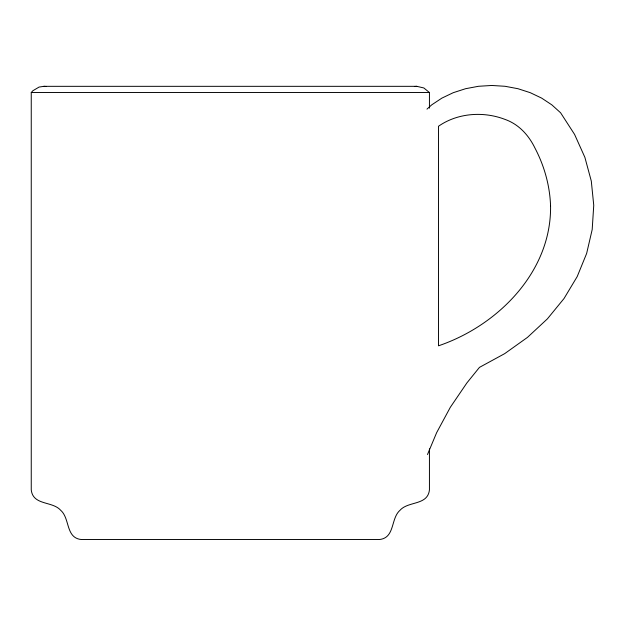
<?xml version="1.0" encoding="UTF-8"?>
<svg xmlns="http://www.w3.org/2000/svg" width="625" height="625" viewBox="0 0 625 625"><rect width="100%" height="100%" fill="white"/><g stroke="black" fill="none" stroke-linecap="round" stroke-linejoin="round"><path stroke-width="0.94" d="M427.484 454.547L436.633 432.672L450.352 407.25L466.906 382.906L479.453 367.383L504.703 353.633L527.469 337.383L547.359 318.906L564.031 298.523L577.203 276.578L586.641 253.461L592.188 229.562L593.75 205.289L591.297 181.062L584.867 157.305L574.578 134.414L560.609 112.789L551.844 104.867L541.641 98.109L530.25 92.68L517.945 88.703L505.016 86.281L491.773 85.469L478.523 86.281L465.594 88.703L453.289 92.68L441.898 98.109L431.703 104.867L426.977 109.133M429.437 448.859L429.437 489.867C427.727 505.695 408.25 500.891 400.016 510.289C390.547 518.438 395.188 537.953 379.344 539.531L81.344 539.531C65.492 537.953 70.133 518.438 60.672 510.289C52.438 500.891 32.961 505.695 31.25 489.867L31.25 92.531L32.875 90.734L39.094 87.062L43.883 86.328L416.805 86.328L423.844 87.961L429.437 92.531L429.437 108.156M414.383 86.508L416.805 86.328M31.25 92.531L429.437 92.531M43.883 86.328L46.297 86.508M550.562 205.789C551.617 271.727 497.836 325.695 438.492 345.812L438.492 126.258C457.578 112.938 483.352 111.117 504.852 119.344C518.688 124.164 528.625 135.078 534.945 148.023C544.32 165.898 549.844 185.586 550.562 205.789"/></g></svg>
